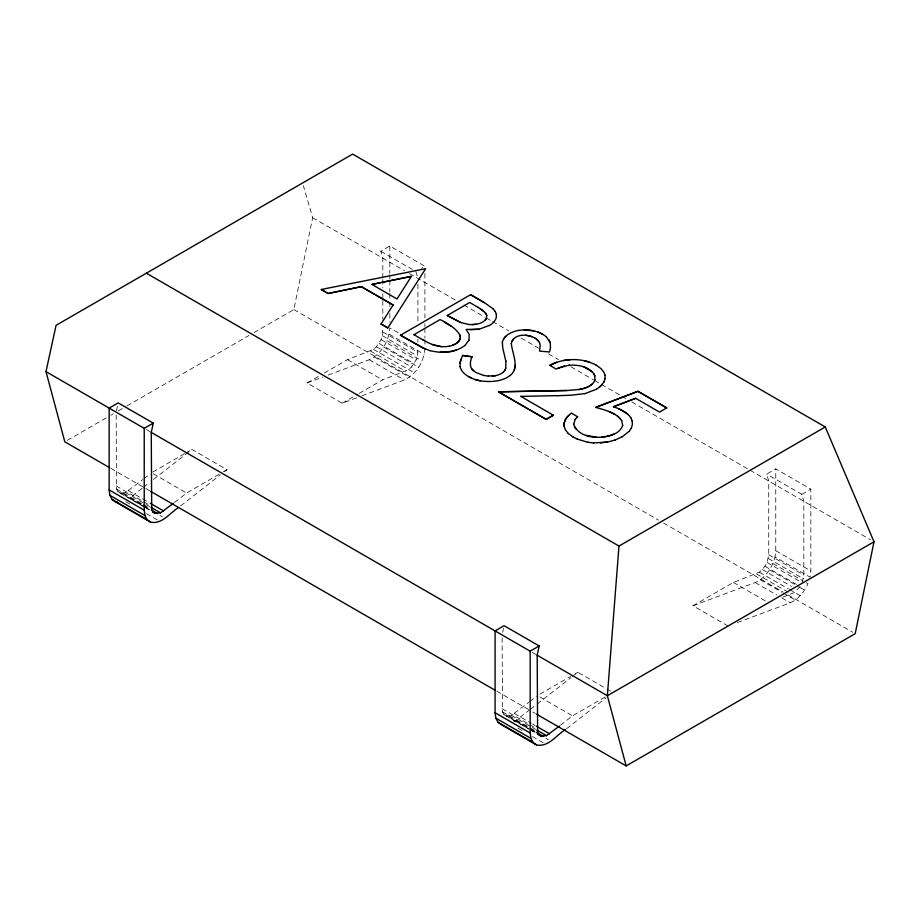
<?xml version="1.0" encoding="UTF-8"?>
<svg xmlns="http://www.w3.org/2000/svg" width="920" height="920" viewBox="0 0 920 920"><rect width="100%" height="100%" fill="white"/><g stroke="black" fill="none" stroke-linecap="round" stroke-linejoin="round"><path stroke-width="0.69" stroke-dasharray="4.6 3.45" d="M324.197 373.072L347.461 359.639L373.508 349.393L376.452 346.771L381.087 339.629L382.375 335.685L382.812 327.692M328.221 375.061L369.242 359.731C381.34 354.131 389.079 341.009 389.827 327.899L399.51 333.488M359.272 393.334L382.547 379.902L408.595 369.644L411.539 367.034L416.162 359.881L417.461 355.948L417.898 347.944M361.985 395.807L404.328 379.983C416.426 374.382 424.166 361.261 424.913 348.151M728.065 626.048L692.978 605.785L733.389 582.463L759.437 572.205L764.991 566.248L767.015 562.442L768.74 554.76L768.74 481.022L766.728 474.087L775.767 468.866L810.842 489.129L810.842 570.963L810.106 577.197L775.031 556.945L775.767 550.712L775.767 468.866M802.102 582.693L803.827 575.023L803.827 501.273L801.814 494.339L766.728 474.087M254.012 332.568L293.836 309.58L312.639 217.695L303.358 185.656M116.46 410.826L117.61 405.536M502.676 632.316L503.539 628.348M692.978 605.785L755.17 582.544C765.509 577.933 772.213 567.617 775.031 556.945M737.334 622.587L790.257 602.807C798.514 599.219 804.275 591.744 807.967 583.763L804.333 581.67M800.067 586.5L794.523 592.457L779.976 598.414M116.173 414.989L116.61 489.118L117.898 491.567L119.933 493.028L125.476 492.591L142.761 479.607M143.853 478.756L149.339 474.478M142.174 488.29L129.743 498.007L149.097 509.185M143.313 487.404L148.959 482.988M153.49 479.458L191.935 449.431L227.021 469.694L224.756 471.454M174.558 502.435L186.611 493.016L222.123 472.523M180.653 505.897L220.236 474.984M502.101 637.801L502.538 711.942L503.838 714.391L505.862 715.852L511.405 715.404L528.689 702.42M529.793 701.569L536.36 696.44M513.636 722.062L529.241 710.228M530.368 709.343L536.026 704.927M537.153 704.042L571.078 677.545M572.217 676.671L577.863 672.255L605.693 688.321M560.498 725.247L572.539 715.841L605.601 696.75M566.593 728.709L606.165 697.808M382.812 278.058L382.812 258.209L380.799 251.263L389.827 246.054L424.913 266.305L421.532 268.26M67.286 440.369L109.618 415.943M110.86 415.219L113.344 413.781M118.323 410.906L125.798 406.594M127.04 405.881L249.032 335.443M184.586 453.675L151.524 472.765L186.611 493.016M185.817 452.973L191.935 449.431M356.684 397.785L342.136 403.224L307.05 382.973L319.297 375.9M223.341 471.81L227.021 469.694M342.136 403.224L358.053 394.036M801.814 494.339L810.842 489.129M539.902 694.163L570.515 676.487M575.414 673.67L577.863 672.255M307.05 382.973L322.931 377.039M380.799 251.263L412.252 269.422M312.639 217.695L404.593 270.779M409.434 273.573L455.227 300.012M463.933 305.037L485.081 317.25M486.323 317.964L491.303 320.839M492.545 321.563L508.725 330.901M521.157 338.077L538.579 348.139M548.538 353.889L558.486 359.628M570.929 366.815L593.319 379.741M594.561 380.466L620.689 395.542M621.943 396.267L626.911 399.142M631.89 402.005L748.834 469.534M750.087 470.246L870.308 539.66M775.767 550.712L810.842 570.963M389.091 334.132L424.178 354.384M382.812 331.947L417.898 352.199M768.74 554.76L803.827 575.023M382.375 335.685L417.461 355.948M768.303 558.497L803.39 578.76M386.94 340.688L422.027 360.95M772.88 563.511L803.125 580.968M381.087 339.629L416.162 359.881M767.015 562.442L800.894 582.003M379.051 343.424L414.138 363.688M764.991 566.248L796.444 584.407M383.559 347.035L418.646 367.287M769.499 569.848L798.537 586.615M799.744 587.305L804.586 590.099M376.452 346.771L411.539 367.034M762.393 569.595L791.43 586.351M373.508 349.393L414.322 372.864M759.437 572.205L788.474 588.972M789.36 589.398L800.25 595.688M370.461 351.049L405.547 371.3M756.389 573.861L789.061 592.721M293.836 309.58L658.536 520.134M663.515 523.009L783 591.985M787.98 594.86L852.713 632.235M374.325 356.971L409.411 377.223M760.254 579.784L782.034 592.353M783.242 593.055L795.34 600.035M369.242 359.731L404.328 379.983M755.17 582.544L776.952 595.113M781.793 597.908L790.257 602.807M347.461 359.639L382.547 379.902M733.389 582.463L766.049 601.323M606.901 689.011L610.535 691.115M146.418 429.617L151.26 432.411M532.346 652.429L537.188 655.224M539.879 696.981L572.539 715.841M110.86 468.395L149.442 490.671M496.708 691.173L531.564 711.286M532.806 712.011L535.29 713.448M128.524 490.728L149.086 502.607M514.452 713.54L531.392 723.327M532.599 724.017L535.026 725.42M116.173 485.886L142.784 501.262M143.991 501.952L150.04 505.448M502.101 708.71L528.712 724.074M529.931 724.776L534.761 727.57M125.476 492.591L144.831 503.769M146.038 504.47L149.672 506.563M511.405 715.404L535.601 729.376M116.61 489.118L142.013 503.792M143.232 504.493L149.281 507.978M502.538 711.942L529.161 727.306M530.368 728.007L536.417 731.492M122.521 493.384L149.143 508.748M508.461 716.197L529.023 728.077M530.231 728.766L535.072 731.561M159.988 515.464L162.403 516.867M515.672 720.82L531.403 729.905M532.611 730.595L535.026 731.998M545.916 738.277L548.343 739.68M117.898 491.567L144.52 506.931M145.728 507.633L151.777 511.129M503.838 714.391L529.241 729.054M530.449 729.755L535.29 732.55M119.933 493.028L145.337 507.702M146.544 508.403L148.959 509.795M505.862 715.852L528.851 729.123M530.058 729.813L534.899 732.607M125.867 501.814L129.501 503.907M146.429 513.682L157.32 519.972M517.845 728.122L523.894 731.607M532.37 736.494L543.26 742.785M415.886 271.526L417.565 277.311M424.913 273.493L424.913 317.998M424.913 323.736L424.913 326.611M424.913 328.049L424.913 338.1M424.913 339.537L424.913 346.714M417.898 284.13L417.898 322.425M417.898 339.434L417.898 342.274M389.827 246.054L389.827 273.332M389.827 274.769L389.827 279.082M389.827 280.508L389.827 291.996M389.827 293.434L389.827 300.61M389.827 302.047L389.827 306.36M389.827 313.536L389.827 322.149M382.812 279.473L382.812 287.983M382.812 293.664L382.812 299.334M382.812 300.748L382.812 319.183"/><path stroke-width="1.38" d="M505.77 368.149L505.862 361.169M511.313 343.344C512.083 353.705 520.191 367.298 510.105 375.555M496.386 314.398L496.294 317.377A24.162 13.95 0 0 1 489.221 325.565M825.263 426.96L618.976 546.054L607.361 695.738L626.163 765.911L855.197 633.673L874 541.788L825.263 426.96L352.636 154.089L56.062 325.323L46 371.645L64.802 441.807L109.606 467.682M573.689 424.338L575.218 419.324M594.895 380.006L594.837 375.808L593.94 373.808M550.505 347.219L549.596 351.98L539.591 351.106L540.166 344.931L539.476 342.459M514.384 369.805L515.349 365.091M468.959 340.365L469.188 334.431L466.175 329.417L478.94 329.279L489.21 325.484M511.313 343.424C513.475 333.511 527.804 333.615 534.888 338.089M173.466 503.286L160.563 512.842L155.008 513.291L152.984 511.83L151.696 509.381L151.26 432.411L153.272 423.142L118.185 402.891L109.158 408.1L109.158 489.946L109.894 495.328L112.033 499.41L115.414 501.837L150.5 522.1C161.943 524.756 169.832 512.923 178.399 507.667M559.394 726.098L546.491 735.667L540.948 736.103L538.913 734.643L537.625 732.193L537.188 655.224L539.2 645.955L504.114 625.703L495.086 630.913L495.086 712.758L495.822 718.14L497.973 722.223L501.354 724.661L536.441 744.912C548.377 747.569 556.45 734.965 565.455 729.594M460.092 366.666L460.011 362.813L462.565 355.407L472.052 356.787C469.97 361.261 469.2 367.322 473.409 370.841M460.011 362.894L460.943 359.156M631.327 428.191L632.373 424.614L632.224 421.084M604.06 381.915L605.084 378.499M502.354 342.24C504.045 334.891 512.003 331.729 518.65 330.372M622.668 425.419C619.896 433.826 609.603 436.31 601.806 437.218M504.976 370.127L505.77 368.069M594.895 379.925C592.664 386.365 585.005 388.332 579.059 389.551M460.126 338.594C458.585 343.217 453.548 345.356 449.121 346.242M511.669 341.676L513.877 338.502M468.959 340.285L464.841 345.563M381.006 324.035L393.127 304.98L361.318 286.614L328.152 293.445L321.287 289.478L425.638 268.697L387.86 327.911L381.006 323.955L387.86 327.991M604.06 381.834L599.449 387.343M629.073 431.48L631.327 428.11M503.55 371.979L504.976 370.047M468.809 324.449C474.961 324.978 482.471 324.047 486.346 318.688M503.481 339.158L505.735 336.283M484.989 320.413L486.346 318.768L486.784 315.433M575.218 419.405L577.668 416.725M568.284 433.55L565.432 429.928L564.202 426.466A31.372 18.112 0 0 1 567.858 416.231L569.503 414.621M601.921 384.985L596.39 389.378M629.073 431.399L622.184 436.804M569.503 414.702L571.377 413.091L577.668 416.806M592.296 383.997L589.536 385.986A23.299 13.455 0 0 1 579.059 389.471L566.973 390.54L498.502 391.874L546.181 419.405L553.38 415.242L520.731 396.313M464.841 345.483C455.043 352.923 441.646 353.602 430.077 350.612M46 371.645L144.233 428.352L153.272 423.142M425.454 349.14L400.453 335.259L470.614 294.664L484.311 302.577L492.924 308.729M413.942 334.742L440.036 319.596C449.075 323.748 472.167 337.64 452.525 345.276M553.38 415.161L546.181 419.324L498.502 391.793L566.973 390.459M619.838 418.105C613.249 411.964 604.095 409.791 595.665 407.376L637.951 391.276L666.735 407.893L659.536 412.125L635.674 398.268L613.433 406.743C619.965 408.952 626.727 411.907 630.832 417.714M151.26 432.411L530.173 651.176L539.2 645.955M874 541.788L607.361 695.738L537.188 655.224M596.39 389.298L584.694 393.691M614.997 440.093L622.184 436.724M556.577 362.284L549.78 365.309L556.082 369.023L564.581 365.884M549.78 365.389C562.131 358.766 577.139 357.88 590.341 362.399M614.054 434.044C601.3 439.495 579.37 439.311 573.689 424.258M558.106 368.092L569.273 365.125M595.665 407.456L637.951 391.356L666.735 407.974M613.433 406.824L635.674 398.348M593.561 442.911L607.51 442.083L614.997 440.013M456.159 350.106L450.903 351.474L440.346 352.188M371.933 284.43L411.447 276.299L397.003 298.988L371.933 284.43L411.447 276.38M492.166 376.061L495.638 375.59A14.812 8.544 0 0 0 503.55 371.898M495.638 375.671L488.313 376.061M600.242 442.922L607.51 442.002M563.592 360.49L570.389 359.685M478.94 329.199L469.844 329.774M449.121 346.161C439.898 348.151 430.744 344.425 422.912 339.836M584.694 393.61L570.986 395.232L557.025 395.715M518.65 330.452C528.137 328.865 538.637 330.613 546.238 336.766M472.201 324.576L476.272 324.266M569.273 365.205C578.404 364.642 590.674 366.574 594.837 375.889M520.731 396.393L557.025 395.634M524.204 329.912L533.634 330.866M596.459 437.195L585.752 435.275M587.673 442.198L593.561 442.991M115.414 501.837L117.587 502.136M483.701 375.394L488.313 376.142M441.404 346.656L432.388 344.62M462.565 355.488L472.052 356.868M468.809 324.541L460.609 322.437L447.223 315.445M525.872 335.259L532.151 336.754M587.673 442.278L577.3 439.058M460.092 366.585A28.888 16.675 0 0 0 468.567 376.579C475.571 380.753 484.023 381.823 492.039 381.432A24.944 14.398 0 0 0 510.105 375.475M475.088 379.558L480.447 380.891M584.108 360.536L593.331 363.653M483.701 375.475L475.766 372.428L471.718 368.851M430.077 350.692L422.315 347.679L400.453 335.179M537.728 331.936L542.788 334.339M583.843 366.896L592.457 372.002M608.902 411.481L614.721 414.218M618.493 408.537L627.819 414.115M460.609 322.529L447.223 315.525L469.717 302.461L478.262 307.475M572.987 436.873L577.3 439.139M468.567 376.579L471.649 378.166M593.331 363.572L596.056 365.091M470.614 294.745L484.311 302.657M393.127 305.06L361.318 286.695L328.152 293.526L321.287 289.558M413.942 334.661L422.912 339.917M146.349 273.194L618.976 546.054M150.684 491.395L495.466 690.448M536.544 714.161L626.163 765.911M150.305 503.297L163.611 510.979M536.233 726.121L549.539 733.803M150.88 507.265L160.563 512.842M536.808 730.077L546.491 735.667M151.558 510.14L157.607 513.636M536.279 732.262L543.547 736.448M152.593 511.888L155.008 513.291M537.314 734.01L540.948 736.103M109.158 489.946L144.233 510.197L144.969 515.579L147.119 519.662L150.5 522.1M495.086 712.758L530.173 733.01L530.909 738.404L533.059 742.474L536.441 744.912M109.894 495.328L144.969 515.579M495.822 718.14L530.909 738.404M112.033 499.41L147.119 519.662M497.973 722.223L533.059 742.474M478.262 307.395L484.932 312.409L486.784 315.514M444.21 322.011L450.662 325.967M534.888 338.008L537.935 340.4M596.056 365.01L600.956 368.609L603.716 371.898L605.015 375.199M568.284 433.469L572.987 436.954M480.688 308.959L482.897 310.558M617.504 416.024L621.644 420.452M536.544 339.1L539.476 342.539M546.238 336.685L550.16 342.516L550.505 347.3M492.924 308.648L495.282 311.592M484.932 312.409L486.105 313.916M574.344 426.615L575.713 428.881M548.711 339.56L550.16 342.596M630.832 417.634L632.224 421.164M621.644 420.371L622.668 425.5M495.282 311.512L496.386 314.479M459.816 334.627L460.287 336.639M505.862 361.249L502.791 348.254L502.354 342.159M605.015 375.118L605.084 378.58M530.173 651.176L530.173 733.01M144.233 428.352L144.233 510.197M564.202 426.546A31.372 18.112 0 0 1 567.858 416.311"/></g></svg>
